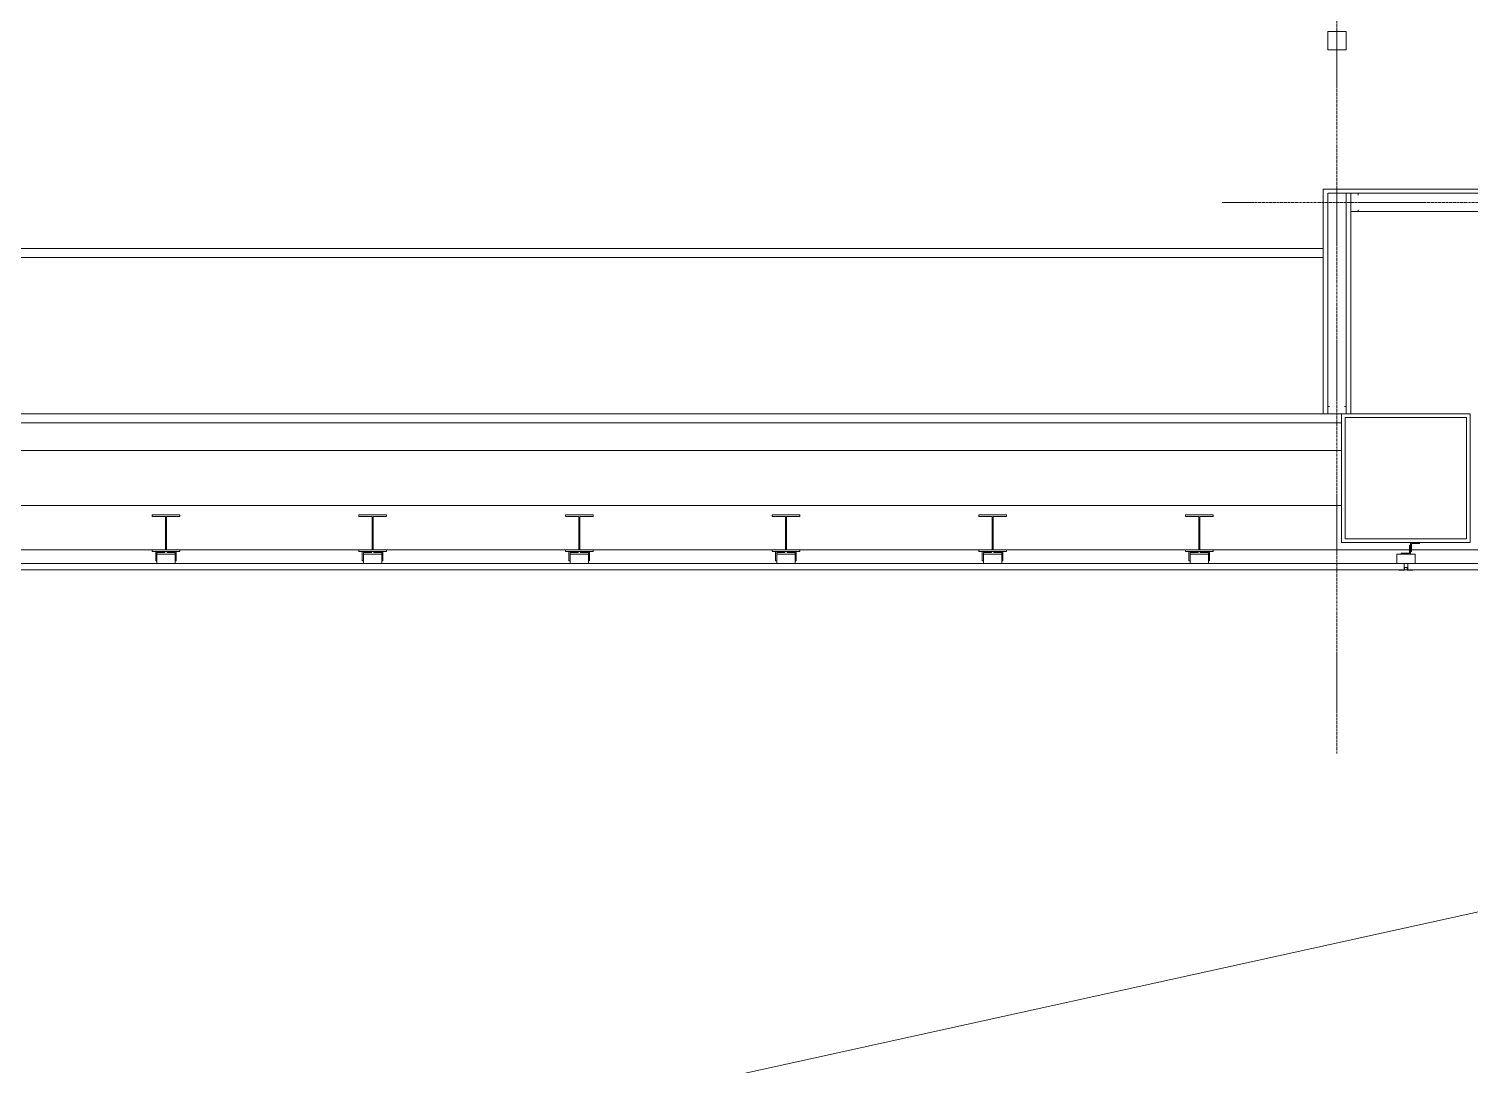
# Model space of a CAD drawing. Extents: x 225000 to 2157367, y 208400 to 840900.
# Drawn here: x 491429 to 499276, y 378007 to 383647 of the extents above; entities that cross this region are included whole.
import ezdxf

# ---------------------------------------------------------------- set-up
doc = ezdxf.new("R2010")
doc.units = 0
doc.header["$LTSCALE"] = 10
doc.linetypes.add('Data Center Layout_L20$0$CENTER', pattern=[2, 1.25, -0.25, 0.25, -0.25])
for name, color, linetype, lineweight in [('Data Center Layout_L20$0$ARC', 252, 'Continuous', 0), ('Data Center Layout_L20$0$K-SIN', 252, 'Data Center Layout_L20$0$CENTER', 9), ('Data Center Layout_L20$0$SUGATA3', 252, 'Continuous', 0)]:
    doc.layers.add(name, color=color, linetype=linetype, lineweight=lineweight)

# ---------------------------------------------------------------- blocks, each defined once
blk = doc.blocks.new('Data Center Layout_L20')
at = {"layer": 'Data Center Layout_L20$0$ARC'}
for p, q in [((498475.59, 182774.31), (498475.59, 181552.31)), ((498475.59, 182774.31), (501297.59, 182774.31)), ((498500.59, 182752.31), (498500.59, 181552.31)), ((498500.59, 182752.31), (501275.59, 182752.31)), ((498600.59, 181552.31), (498600.59, 182752.31)), ((498625.59, 182652.31), (498625.59, 181552.31)), ((489275.59, 182452.31), (498475.59, 182452.31)), ((489325.59, 182402.31), (498475.59, 182402.31)), ((490275.59, 181352.31), (498575.59, 181352.31)), ((490275.59, 181052.31), (498575.59, 181052.31)), ((499925.59, 180737.31), (472395.59, 180737.31)), ((499925.59, 180702.31), (472395.59, 180702.31)), ((475275.59, 173552.31), (507775.59, 180702.31))]:
    blk.add_line(p, q, dxfattribs=at)
at = {"layer": 'Data Center Layout_L20$0$ARC', "linetype": 'Continuous'}
for p, q in [((498575.59, 181552.31), (490275.59, 181552.31)), ((498575.59, 181502.31), (490275.59, 181502.31))]:
    blk.add_line(p, q, dxfattribs=at)
at = {"layer": 'Data Center Layout_L20$0$ARC'}
for points in [[(498500.59, 183532.31), (498500.59, 183632.31), (498600.59, 183632.31), (498600.59, 183532.31)], [(498575.59, 180852.31), (498575.59, 181552.31), (499275.59, 181552.31), (499275.59, 180852.31)], [(498595.59, 180872.31), (498595.59, 181532.31), (499255.59, 181532.31), (499255.59, 180872.31)], [(492100.59, 180802.31), (492250.59, 180802.31), (492250.59, 180811.31), (492178.59, 180811.31), (492178.59, 180993.31), (492250.59, 180993.31), (492250.59, 181002.31), (492100.59, 181002.31), (492100.59, 180993.31), (492172.59, 180993.31), (492172.59, 180811.31), (492100.59, 180811.31)], [(493225.59, 180802.31), (493375.59, 180802.31), (493375.59, 180811.31), (493303.59, 180811.31), (493303.59, 180993.31), (493375.59, 180993.31), (493375.59, 181002.31), (493225.59, 181002.31), (493225.59, 180993.31), (493297.59, 180993.31), (493297.59, 180811.31), (493225.59, 180811.31)], [(494350.59, 180802.31), (494500.59, 180802.31), (494500.59, 180811.31), (494428.59, 180811.31), (494428.59, 180993.31), (494500.59, 180993.31), (494500.59, 181002.31), (494350.59, 181002.31), (494350.59, 180993.31), (494422.59, 180993.31), (494422.59, 180811.31), (494350.59, 180811.31)], [(495475.59, 180802.31), (495625.59, 180802.31), (495625.59, 180811.31), (495553.59, 180811.31), (495553.59, 180993.31), (495625.59, 180993.31), (495625.59, 181002.31), (495475.59, 181002.31), (495475.59, 180993.31), (495547.59, 180993.31), (495547.59, 180811.31), (495475.59, 180811.31)], [(496600.59, 180802.31), (496750.59, 180802.31), (496750.59, 180811.31), (496678.59, 180811.31), (496678.59, 180993.31), (496750.59, 180993.31), (496750.59, 181002.31), (496600.59, 181002.31), (496600.59, 180993.31), (496672.59, 180993.31), (496672.59, 180811.31), (496600.59, 180811.31)], [(497725.59, 180802.31), (497875.59, 180802.31), (497875.59, 180811.31), (497803.59, 180811.31), (497803.59, 180993.31), (497875.59, 180993.31), (497875.59, 181002.31), (497725.59, 181002.31), (497725.59, 180993.31), (497797.59, 180993.31), (497797.59, 180811.31), (497725.59, 180811.31)], [(492119.59, 180752.31), (492119.59, 180802.31), (492169.59, 180802.31), (492169.59, 180796.31), (492125.59, 180796.31), (492125.59, 180752.31)], [(492125.59, 180787.31), (492225.59, 180787.31), (492225.59, 180737.31), (492125.59, 180737.31)], [(492231.59, 180752.31), (492231.59, 180802.31), (492181.59, 180802.31), (492181.59, 180796.31), (492225.59, 180796.31), (492225.59, 180752.31)], [(493244.59, 180752.31), (493244.59, 180802.31), (493294.59, 180802.31), (493294.59, 180796.31), (493250.59, 180796.31), (493250.59, 180752.31)], [(493250.59, 180787.31), (493350.59, 180787.31), (493350.59, 180737.31), (493250.59, 180737.31)], [(493356.59, 180752.31), (493356.59, 180802.31), (493306.59, 180802.31), (493306.59, 180796.31), (493350.59, 180796.31), (493350.59, 180752.31)], [(494369.59, 180752.31), (494369.59, 180802.31), (494419.59, 180802.31), (494419.59, 180796.31), (494375.59, 180796.31), (494375.59, 180752.31)], [(494375.59, 180787.31), (494475.59, 180787.31), (494475.59, 180737.31), (494375.59, 180737.31)], [(494481.59, 180752.31), (494481.59, 180802.31), (494431.59, 180802.31), (494431.59, 180796.31), (494475.59, 180796.31), (494475.59, 180752.31)], [(495494.59, 180752.31), (495494.59, 180802.31), (495544.59, 180802.31), (495544.59, 180796.31), (495500.59, 180796.31), (495500.59, 180752.31)], [(495500.59, 180787.31), (495600.59, 180787.31), (495600.59, 180737.31), (495500.59, 180737.31)], [(495606.59, 180752.31), (495606.59, 180802.31), (495556.59, 180802.31), (495556.59, 180796.31), (495600.59, 180796.31), (495600.59, 180752.31)], [(496619.59, 180752.31), (496619.59, 180802.31), (496669.59, 180802.31), (496669.59, 180796.31), (496625.59, 180796.31), (496625.59, 180752.31)], [(496625.59, 180787.31), (496725.59, 180787.31), (496725.59, 180737.31), (496625.59, 180737.31)], [(496731.59, 180752.31), (496731.59, 180802.31), (496681.59, 180802.31), (496681.59, 180796.31), (496725.59, 180796.31), (496725.59, 180752.31)], [(497744.59, 180752.31), (497744.59, 180802.31), (497794.59, 180802.31), (497794.59, 180796.31), (497750.59, 180796.31), (497750.59, 180752.31)], [(497750.59, 180787.31), (497850.59, 180787.31), (497850.59, 180737.31), (497750.59, 180737.31)], [(497856.59, 180752.31), (497856.59, 180802.31), (497806.59, 180802.31), (497806.59, 180796.31), (497850.59, 180796.31), (497850.59, 180752.31)], [(498875.59, 180787.31), (498975.59, 180787.31), (498975.59, 180737.31), (498875.59, 180737.31)], [(498900.59, 180787.31), (498950.59, 180787.31), (498950.59, 180837.31), (498944.59, 180837.31), (498944.59, 180793.31), (498900.59, 180793.31)], [(498950.59, 180802.31), (498950.59, 180852.31), (499000.59, 180852.31), (499000.59, 180846.31), (498956.59, 180846.31), (498956.59, 180802.31)], [(498915.59, 180702.31), (498935.59, 180702.31), (498935.59, 180737.31), (498915.59, 180737.31)]]:
    blk.add_lwpolyline(points, close=True, dxfattribs=at)
for points in [[(498665.59, 182742.31), (498665.59, 182752.31), (498625.59, 182752.31), (498625.59, 182652.31), (498665.59, 182652.31), (498665.59, 182662.31)], [(498510.59, 181592.31), (498500.59, 181592.31), (498500.59, 181552.31), (498600.59, 181552.31), (498600.59, 181592.31), (498590.59, 181592.31)], [(498888.09, 180700.31), (498918.09, 180700.31), (498918.09, 180716.31), (498933.09, 180716.31), (498933.09, 180700.31), (498963.09, 180700.31)]]:
    blk.add_lwpolyline(points, dxfattribs=at)
at = {"layer": 'Data Center Layout_L20$0$K-SIN'}
for p, q in [((498550.59, 179702.31), (498550.59, 216852.31)), ((497925.59, 182702.31), (501925.59, 182702.31))]:
    blk.add_line(p, q, dxfattribs=at)
at = {"layer": 'Data Center Layout_L20$0$SUGATA3'}
for p, q in [((498625.59, 182652.31), (501175.59, 182652.31)), ((499925.59, 180812.31), (489275.59, 180812.31))]:
    blk.add_line(p, q, dxfattribs=at)

msp = doc.modelspace()

# ---------------------------------------------------------------- block references
msp.add_blockref('Data Center Layout_L20', (0, 200000))

doc.saveas('drawing.dxf')
